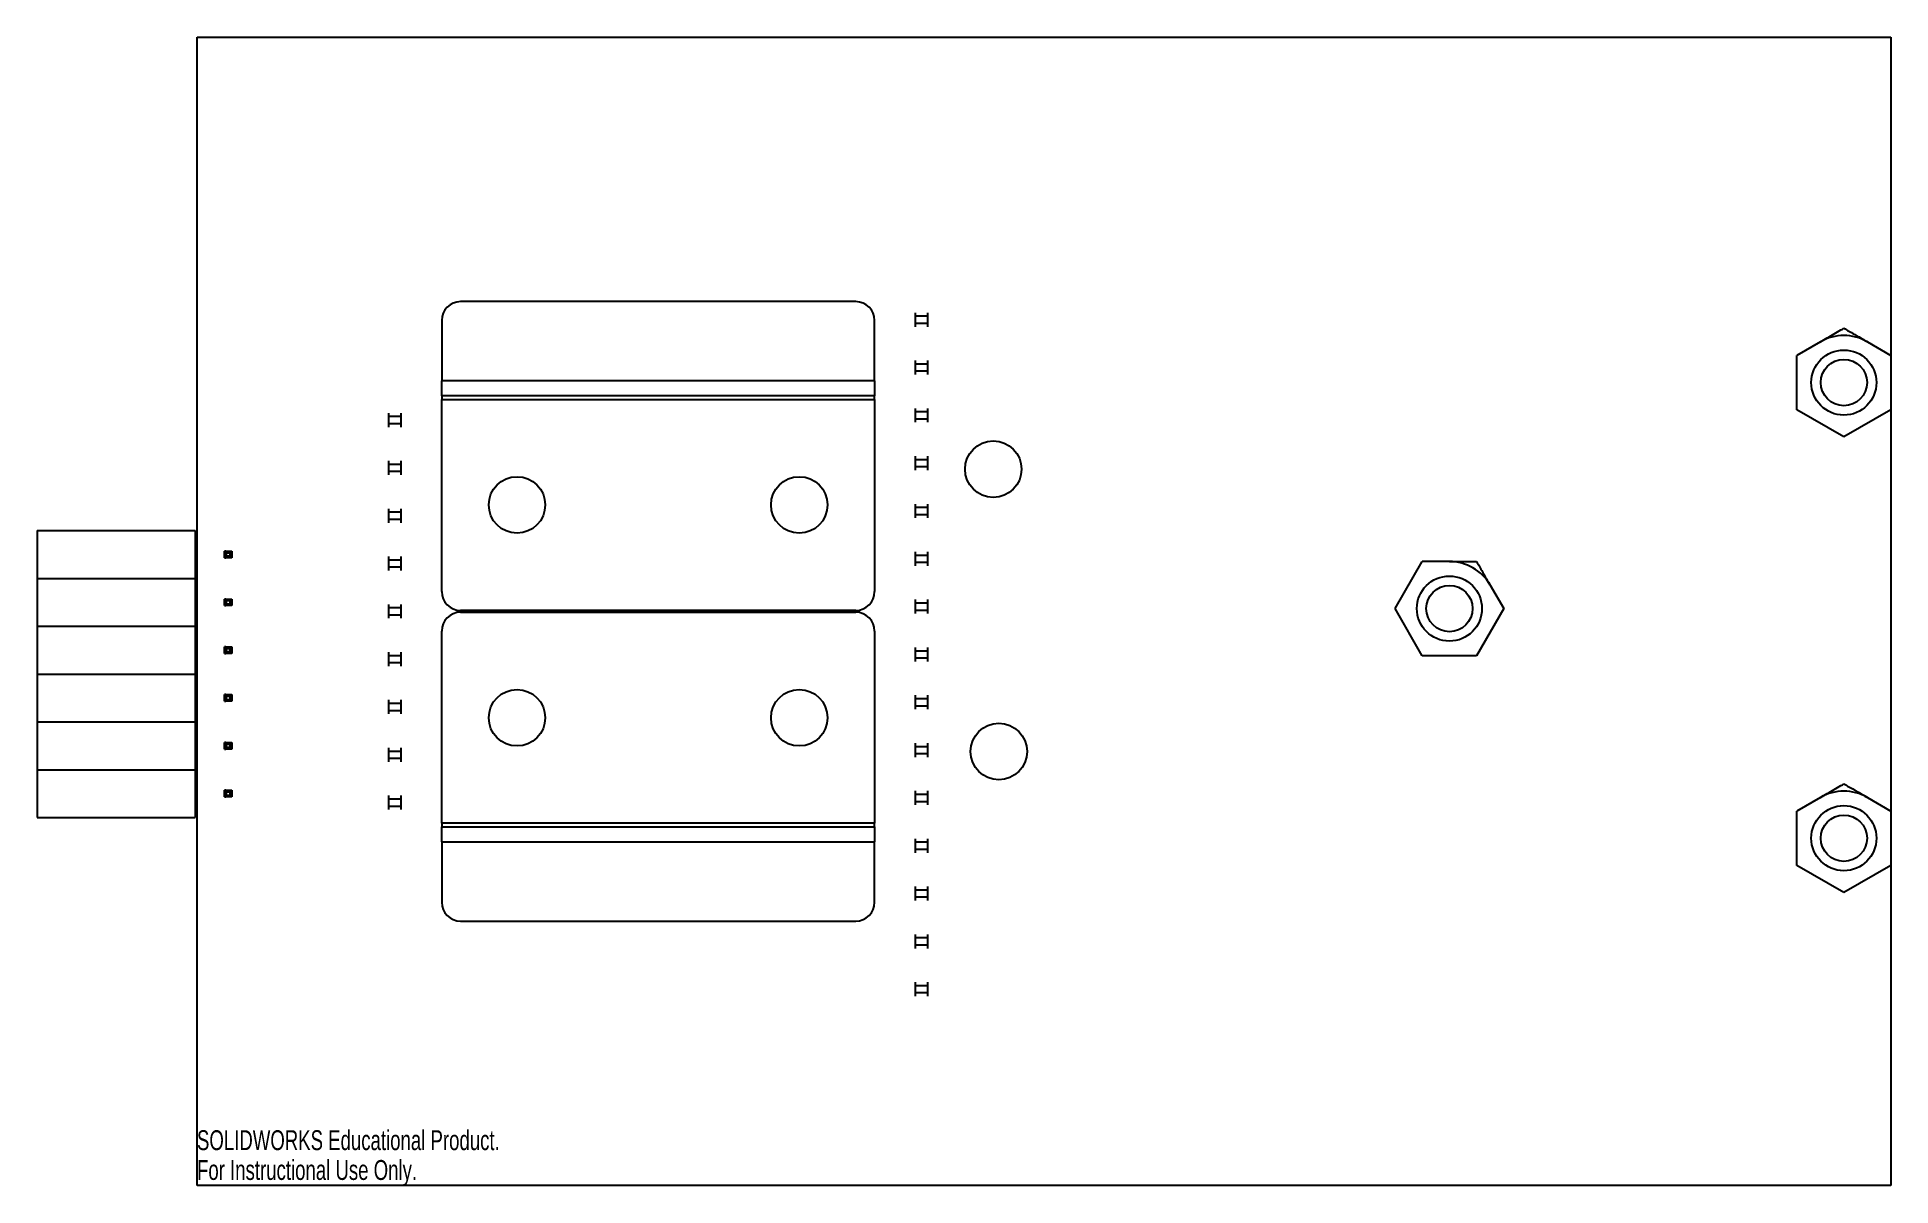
# Model space of a CAD drawing. Header units: millimetres. Extents: x -8.5 to 90, y 0 to 61.
import ezdxf

# ---------------------------------------------------------------- set-up
doc = ezdxf.new("R2010")
doc.units = ezdxf.units.MM
doc.styles.add('SLDTEXTSTYLE0', font='TXT', dxfattribs={"width": 0.7})

msp = doc.modelspace()

# ---------------------------------------------------------------- linework, layer by layer
at = {"color": 7, "linetype": 'Continuous', "lineweight": 25}
for p, q in [((0.003, 0.004), (0.003, 61.004)), ((0.003, 61.004), (90.003, 61.004)), ((90.003, 61.004), (90.003, 44.098)), ((35.003, 46.954), (14.003, 46.954)), ((38.168, 46.194), (38.168, 46.365)), ((38.818, 46.365), (38.818, 46.194)), ((13.003, 45.954), (13.003, 42.754)), ((36.003, 42.754), (36.003, 45.954)), ((38.168, 45.794), (38.168, 46.194)), ((38.168, 46.194), (38.818, 46.194)), ((38.168, 45.623), (38.168, 45.794)), ((38.818, 45.794), (38.168, 45.794)), ((38.818, 46.194), (38.818, 45.794)), ((38.818, 45.794), (38.818, 45.623)), ((86.253, 44.819), (85.003, 44.098)), ((88.753, 44.819), (90.003, 44.098)), ((38.168, 43.654), (38.168, 43.825)), ((38.168, 43.254), (38.168, 43.654)), ((38.168, 43.654), (38.818, 43.654)), ((38.818, 43.825), (38.818, 43.654)), ((38.818, 43.654), (38.818, 43.254)), ((85.003, 41.211), (85.003, 44.098)), ((90.003, 44.098), (90.003, 41.211)), ((36.003, 42.754), (13.003, 42.754)), ((13.003, 41.954), (13.003, 42.754)), ((36.003, 42.754), (36.003, 41.954)), ((38.168, 43.083), (38.168, 43.254)), ((38.818, 43.254), (38.168, 43.254)), ((38.818, 43.254), (38.818, 43.083)), ((36.003, 41.954), (13.003, 41.954)), ((13.003, 41.954), (13.003, 41.754)), ((13.003, 41.754), (36.003, 41.754)), ((13.003, 31.554), (13.003, 41.754)), ((36.003, 41.754), (36.003, 41.954)), ((36.003, 41.754), (36.003, 31.554)), ((10.188, 40.864), (10.188, 41.035)), ((10.188, 40.464), (10.188, 40.864)), ((10.188, 40.864), (10.838, 40.864)), ((10.188, 40.293), (10.188, 40.464)), ((10.838, 40.464), (10.188, 40.464)), ((10.838, 41.035), (10.838, 40.864)), ((10.838, 40.864), (10.838, 40.464)), ((10.838, 40.464), (10.838, 40.293)), ((38.168, 41.114), (38.168, 41.285)), ((38.168, 40.714), (38.168, 41.114)), ((38.168, 41.114), (38.818, 41.114)), ((38.168, 40.543), (38.168, 40.714)), ((38.818, 40.714), (38.168, 40.714)), ((38.818, 41.285), (38.818, 41.114)), ((38.818, 41.114), (38.818, 40.714)), ((38.818, 40.714), (38.818, 40.543)), ((87.503, 39.767), (85.003, 41.211)), ((90.003, 41.211), (87.503, 39.767)), ((90.003, 41.211), (90.003, 19.898)), ((10.188, 38.324), (10.188, 38.495)), ((10.838, 38.495), (10.838, 38.324)), ((38.168, 38.574), (38.168, 38.745)), ((38.168, 38.174), (38.168, 38.574)), ((38.168, 38.574), (38.818, 38.574)), ((38.818, 38.745), (38.818, 38.574)), ((38.818, 38.574), (38.818, 38.174)), ((10.188, 37.924), (10.188, 38.324)), ((10.188, 38.324), (10.838, 38.324)), ((10.188, 37.753), (10.188, 37.924)), ((10.838, 37.924), (10.188, 37.924)), ((10.838, 38.324), (10.838, 37.924)), ((10.838, 37.924), (10.838, 37.753)), ((38.168, 38.003), (38.168, 38.174)), ((38.818, 38.174), (38.168, 38.174)), ((38.818, 38.174), (38.818, 38.003)), ((10.188, 35.784), (10.188, 35.955)), ((10.188, 35.384), (10.188, 35.784)), ((10.188, 35.784), (10.838, 35.784)), ((10.838, 35.955), (10.838, 35.784)), ((10.838, 35.784), (10.838, 35.384)), ((38.168, 36.034), (38.168, 36.205)), ((38.168, 35.634), (38.168, 36.034)), ((38.168, 36.034), (38.818, 36.034)), ((38.168, 35.463), (38.168, 35.634)), ((38.818, 35.634), (38.168, 35.634)), ((38.818, 36.205), (38.818, 36.034)), ((38.818, 36.034), (38.818, 35.634)), ((38.818, 35.634), (38.818, 35.463)), ((-8.497, 34.794), (-8.497, 32.254)), ((-8.497, 34.794), (-0.097, 34.794)), ((-0.097, 34.794), (-0.097, 32.254)), ((10.188, 35.213), (10.188, 35.384)), ((10.838, 35.384), (10.188, 35.384)), ((10.838, 35.384), (10.838, 35.213)), ((0.003, 33.699), (-0.097, 33.699)), ((1.454, 33.349), (1.454, 33.699)), ((1.534, 33.699), (1.454, 33.699)), ((1.534, 33.699), (1.774, 33.699)), ((1.774, 33.699), (1.854, 33.699)), ((1.854, 33.699), (1.854, 33.349)), ((38.168, 33.494), (38.168, 33.665)), ((38.168, 33.094), (38.168, 33.494)), ((38.168, 33.494), (38.818, 33.494)), ((38.818, 33.665), (38.818, 33.494)), ((38.818, 33.494), (38.818, 33.094)), ((-0.097, 33.349), (0.003, 33.349)), ((1.454, 33.349), (1.534, 33.349)), ((1.454, 33.349), (1.454, 33.349)), ((1.774, 33.349), (1.534, 33.349)), ((10.188, 33.244), (10.188, 33.415)), ((10.188, 32.844), (10.188, 33.244)), ((10.188, 33.244), (10.838, 33.244)), ((10.188, 32.673), (10.188, 32.844)), ((10.838, 32.844), (10.188, 32.844)), ((10.838, 33.415), (10.838, 33.244)), ((10.838, 33.244), (10.838, 32.844)), ((10.838, 32.844), (10.838, 32.673)), ((38.168, 32.923), (38.168, 33.094)), ((38.818, 33.094), (38.168, 33.094)), ((38.818, 33.094), (38.818, 32.923)), ((63.657, 30.649), (65.101, 33.149)), ((66.544, 33.149), (65.101, 33.149)), ((-8.497, 32.254), (-0.097, 32.254)), ((-8.497, 32.254), (-8.497, 29.714)), ((-0.097, 32.254), (-0.097, 29.714)), ((68.709, 31.899), (69.431, 30.649)), ((0.003, 31.159), (-0.097, 31.159)), ((-0.097, 30.809), (0.003, 30.809)), ((1.454, 30.809), (1.454, 31.159)), ((1.534, 31.159), (1.454, 31.159)), ((1.454, 30.809), (1.534, 30.809)), ((1.454, 30.809), (1.454, 30.809)), ((1.534, 31.159), (1.774, 31.159)), ((1.774, 30.809), (1.534, 30.809)), ((1.774, 31.159), (1.854, 31.159)), ((1.854, 31.159), (1.854, 30.809)), ((10.188, 30.704), (10.188, 30.875)), ((10.188, 30.304), (10.188, 30.704)), ((10.188, 30.704), (10.838, 30.704)), ((10.838, 30.875), (10.838, 30.704)), ((10.838, 30.704), (10.838, 30.304)), ((35.003, 30.554), (14.003, 30.554)), ((38.168, 30.954), (38.168, 31.125)), ((38.168, 30.554), (38.168, 30.954)), ((38.168, 30.954), (38.818, 30.954)), ((38.168, 30.383), (38.168, 30.554)), ((38.818, 30.554), (38.168, 30.554)), ((38.818, 31.125), (38.818, 30.954)), ((38.818, 30.954), (38.818, 30.554)), ((38.818, 30.554), (38.818, 30.383)), ((65.101, 28.149), (63.657, 30.649)), ((69.431, 30.649), (67.988, 28.149)), ((-8.497, 29.714), (-0.097, 29.714)), ((-8.497, 29.714), (-8.497, 27.174)), ((-0.097, 29.714), (-0.097, 27.174)), ((10.188, 30.133), (10.188, 30.304)), ((10.838, 30.304), (10.188, 30.304)), ((10.838, 30.304), (10.838, 30.133)), ((14.003, 30.454), (35.003, 30.454)), ((0.003, 28.619), (-0.097, 28.619)), ((1.454, 28.269), (1.454, 28.619)), ((1.534, 28.619), (1.454, 28.619)), ((1.534, 28.619), (1.774, 28.619)), ((1.774, 28.619), (1.854, 28.619)), ((1.854, 28.619), (1.854, 28.269)), ((13.003, 19.254), (13.003, 29.454)), ((36.003, 29.454), (36.003, 19.254)), ((38.168, 28.414), (38.168, 28.585)), ((38.818, 28.585), (38.818, 28.414)), ((-0.097, 28.269), (0.003, 28.269)), ((1.454, 28.269), (1.534, 28.269)), ((1.454, 28.269), (1.454, 28.269)), ((1.774, 28.269), (1.534, 28.269)), ((10.188, 28.164), (10.188, 28.335)), ((10.188, 27.764), (10.188, 28.164)), ((10.188, 28.164), (10.838, 28.164)), ((10.188, 27.593), (10.188, 27.764)), ((10.838, 27.764), (10.188, 27.764)), ((10.838, 28.335), (10.838, 28.164)), ((10.838, 28.164), (10.838, 27.764)), ((10.838, 27.764), (10.838, 27.593)), ((38.168, 28.014), (38.168, 28.414)), ((38.168, 28.414), (38.818, 28.414)), ((38.168, 27.843), (38.168, 28.014)), ((38.818, 28.014), (38.168, 28.014)), ((38.818, 28.414), (38.818, 28.014)), ((38.818, 28.014), (38.818, 27.843)), ((67.988, 28.149), (65.101, 28.149)), ((-8.497, 27.174), (-8.497, 24.634)), ((-8.497, 27.174), (-0.097, 27.174)), ((-0.097, 27.174), (-0.097, 24.634)), ((0.003, 26.079), (-0.097, 26.079)), ((-0.097, 25.729), (0.003, 25.729)), ((1.454, 25.729), (1.454, 26.079)), ((1.534, 26.079), (1.454, 26.079)), ((1.454, 25.729), (1.534, 25.729)), ((1.454, 25.729), (1.454, 25.729)), ((1.534, 26.079), (1.774, 26.079)), ((1.774, 25.729), (1.534, 25.729)), ((1.774, 26.079), (1.854, 26.079)), ((1.854, 26.079), (1.854, 25.729)), ((10.188, 25.624), (10.188, 25.795)), ((10.188, 25.224), (10.188, 25.624)), ((10.188, 25.624), (10.838, 25.624)), ((10.838, 25.795), (10.838, 25.624)), ((10.838, 25.624), (10.838, 25.224)), ((38.168, 25.874), (38.168, 26.045)), ((38.168, 25.474), (38.168, 25.874)), ((38.168, 25.874), (38.818, 25.874)), ((38.818, 26.045), (38.818, 25.874)), ((38.818, 25.874), (38.818, 25.474)), ((-8.497, 24.634), (-0.097, 24.634)), ((-8.497, 24.634), (-8.497, 22.094)), ((-0.097, 24.634), (-0.097, 22.094)), ((10.188, 25.053), (10.188, 25.224)), ((10.838, 25.224), (10.188, 25.224)), ((10.838, 25.224), (10.838, 25.053)), ((38.168, 25.303), (38.168, 25.474)), ((38.818, 25.474), (38.168, 25.474)), ((38.818, 25.474), (38.818, 25.303)), ((0.003, 23.539), (-0.097, 23.539)), ((-0.097, 23.189), (0.003, 23.189)), ((1.454, 23.189), (1.454, 23.539)), ((1.534, 23.539), (1.454, 23.539)), ((1.454, 23.189), (1.534, 23.189)), ((1.454, 23.189), (1.454, 23.189)), ((1.534, 23.539), (1.774, 23.539)), ((1.774, 23.189), (1.534, 23.189)), ((1.774, 23.539), (1.854, 23.539)), ((1.854, 23.539), (1.854, 23.189)), ((10.188, 23.084), (10.188, 23.255)), ((10.188, 22.684), (10.188, 23.084)), ((10.188, 23.084), (10.838, 23.084)), ((10.188, 22.513), (10.188, 22.684)), ((10.838, 22.684), (10.188, 22.684)), ((10.838, 23.255), (10.838, 23.084)), ((10.838, 23.084), (10.838, 22.684)), ((10.838, 22.684), (10.838, 22.513)), ((38.168, 23.334), (38.168, 23.505)), ((38.168, 22.934), (38.168, 23.334)), ((38.168, 23.334), (38.818, 23.334)), ((38.168, 22.763), (38.168, 22.934)), ((38.818, 22.934), (38.168, 22.934)), ((38.818, 23.505), (38.818, 23.334)), ((38.818, 23.334), (38.818, 22.934)), ((38.818, 22.934), (38.818, 22.763)), ((-8.497, 22.094), (-8.497, 19.554)), ((-8.497, 22.094), (-0.097, 22.094)), ((-0.097, 22.094), (-0.097, 19.554)), ((0.003, 20.999), (-0.097, 20.999)), ((1.454, 20.649), (1.454, 20.999)), ((1.534, 20.999), (1.454, 20.999)), ((1.534, 20.999), (1.774, 20.999)), ((1.774, 20.999), (1.854, 20.999)), ((1.854, 20.999), (1.854, 20.649)), ((10.188, 20.544), (10.188, 20.715)), ((10.838, 20.715), (10.838, 20.544)), ((38.168, 20.794), (38.168, 20.965)), ((38.168, 20.394), (38.168, 20.794)), ((38.168, 20.794), (38.818, 20.794)), ((38.818, 20.965), (38.818, 20.794)), ((38.818, 20.794), (38.818, 20.394)), ((-0.097, 20.649), (0.003, 20.649)), ((1.454, 20.649), (1.534, 20.649)), ((1.454, 20.649), (1.454, 20.649)), ((1.774, 20.649), (1.534, 20.649)), ((10.188, 20.144), (10.188, 20.544)), ((10.188, 20.544), (10.838, 20.544)), ((10.188, 19.973), (10.188, 20.144)), ((10.838, 20.144), (10.188, 20.144)), ((10.838, 20.544), (10.838, 20.144)), ((10.838, 20.144), (10.838, 19.973)), ((38.168, 20.223), (38.168, 20.394)), ((38.818, 20.394), (38.168, 20.394)), ((38.818, 20.394), (38.818, 20.223)), ((86.253, 20.619), (85.003, 19.898)), ((85.003, 17.011), (85.003, 19.898)), ((88.753, 20.619), (90.003, 19.898)), ((90.003, 19.898), (90.003, 17.011)), ((-8.497, 19.554), (-0.097, 19.554)), ((13.003, 19.254), (13.003, 19.054)), ((36.003, 19.254), (13.003, 19.254)), ((13.003, 18.254), (13.003, 19.054)), ((13.003, 19.054), (36.003, 19.054)), ((36.003, 19.054), (36.003, 19.254)), ((36.003, 19.054), (36.003, 18.254)), ((13.003, 18.254), (13.003, 15.054)), ((13.003, 18.254), (36.003, 18.254)), ((36.003, 15.054), (36.003, 18.254)), ((38.168, 18.254), (38.168, 18.425)), ((38.168, 17.854), (38.168, 18.254)), ((38.168, 18.254), (38.818, 18.254)), ((38.168, 17.683), (38.168, 17.854)), ((38.818, 17.854), (38.168, 17.854)), ((38.818, 18.425), (38.818, 18.254)), ((38.818, 18.254), (38.818, 17.854)), ((38.818, 17.854), (38.818, 17.683)), ((87.503, 15.567), (85.003, 17.011)), ((90.003, 17.011), (87.503, 15.567)), ((90.003, 17.011), (90.003, 0.004)), ((38.168, 15.714), (38.168, 15.885)), ((38.818, 15.885), (38.818, 15.714)), ((38.168, 15.314), (38.168, 15.714)), ((38.168, 15.714), (38.818, 15.714)), ((38.168, 15.143), (38.168, 15.314)), ((38.818, 15.314), (38.168, 15.314)), ((38.818, 15.714), (38.818, 15.314)), ((38.818, 15.314), (38.818, 15.143)), ((14.003, 14.054), (35.003, 14.054)), ((38.168, 13.174), (38.168, 13.345)), ((38.168, 12.774), (38.168, 13.174)), ((38.168, 13.174), (38.818, 13.174)), ((38.818, 13.345), (38.818, 13.174)), ((38.818, 13.174), (38.818, 12.774)), ((38.168, 12.603), (38.168, 12.774)), ((38.818, 12.774), (38.168, 12.774)), ((38.818, 12.774), (38.818, 12.603)), ((38.168, 10.634), (38.168, 10.805)), ((38.168, 10.234), (38.168, 10.634)), ((38.168, 10.634), (38.818, 10.634)), ((38.168, 10.063), (38.168, 10.234)), ((38.818, 10.234), (38.168, 10.234)), ((38.818, 10.805), (38.818, 10.634)), ((38.818, 10.634), (38.818, 10.234)), ((38.818, 10.234), (38.818, 10.063)), ((90.003, 0.004), (0.003, 0.004))]:
    msp.add_line(p, q, dxfattribs=at)
at = {"color": 7, "linetype": 'Continuous', "lineweight": 25, "flags": 128}
for points in [[(1.534, 33.699), (1.546, 33.643), (1.554, 33.599)], [(1.754, 33.599), (1.642, 33.599), (1.554, 33.599)], [(1.554, 33.599), (1.554, 33.515), (1.554, 33.449)], [(1.774, 33.699), (1.763, 33.643), (1.754, 33.599)], [(1.754, 33.449), (1.754, 33.533), (1.754, 33.599)], [(1.554, 33.449), (1.543, 33.393), (1.534, 33.349)], [(1.554, 33.449), (1.666, 33.449), (1.754, 33.449)], [(1.754, 33.449), (1.766, 33.393), (1.774, 33.349)], [(1.854, 33.349), (1.81, 33.349), (1.774, 33.349)], [(1.534, 31.159), (1.546, 31.103), (1.554, 31.059)], [(1.554, 30.909), (1.543, 30.853), (1.534, 30.809)], [(1.754, 31.059), (1.642, 31.059), (1.554, 31.059)], [(1.554, 31.059), (1.554, 30.975), (1.554, 30.909)], [(1.554, 30.909), (1.666, 30.909), (1.754, 30.909)], [(1.774, 31.159), (1.763, 31.103), (1.754, 31.059)], [(1.754, 30.909), (1.754, 30.993), (1.754, 31.059)], [(1.754, 30.909), (1.766, 30.853), (1.774, 30.809)], [(1.854, 30.809), (1.81, 30.809), (1.774, 30.809)], [(1.534, 28.619), (1.546, 28.563), (1.554, 28.519)], [(1.774, 28.619), (1.763, 28.563), (1.754, 28.519)], [(1.554, 28.369), (1.543, 28.313), (1.534, 28.269)], [(1.754, 28.519), (1.642, 28.519), (1.554, 28.519)], [(1.554, 28.519), (1.554, 28.435), (1.554, 28.369)], [(1.554, 28.369), (1.666, 28.369), (1.754, 28.369)], [(1.754, 28.369), (1.754, 28.453), (1.754, 28.519)], [(1.754, 28.369), (1.766, 28.313), (1.774, 28.269)], [(1.854, 28.269), (1.81, 28.269), (1.774, 28.269)], [(1.534, 26.079), (1.546, 26.023), (1.554, 25.979)], [(1.554, 25.829), (1.543, 25.773), (1.534, 25.729)], [(1.754, 25.979), (1.642, 25.979), (1.554, 25.979)], [(1.554, 25.979), (1.554, 25.895), (1.554, 25.829)], [(1.554, 25.829), (1.666, 25.829), (1.754, 25.829)], [(1.774, 26.079), (1.763, 26.023), (1.754, 25.979)], [(1.754, 25.829), (1.754, 25.913), (1.754, 25.979)], [(1.754, 25.829), (1.766, 25.773), (1.774, 25.729)], [(1.854, 25.729), (1.81, 25.729), (1.774, 25.729)], [(1.534, 23.539), (1.546, 23.483), (1.554, 23.439)], [(1.554, 23.289), (1.543, 23.233), (1.534, 23.189)], [(1.754, 23.439), (1.642, 23.439), (1.554, 23.439)], [(1.554, 23.439), (1.554, 23.355), (1.554, 23.289)], [(1.554, 23.289), (1.666, 23.289), (1.754, 23.289)], [(1.774, 23.539), (1.763, 23.483), (1.754, 23.439)], [(1.754, 23.289), (1.754, 23.373), (1.754, 23.439)], [(1.754, 23.289), (1.766, 23.233), (1.774, 23.189)], [(1.854, 23.189), (1.81, 23.189), (1.774, 23.189)], [(1.534, 20.999), (1.546, 20.943), (1.554, 20.899)], [(1.554, 20.749), (1.543, 20.693), (1.534, 20.649)], [(1.754, 20.899), (1.642, 20.899), (1.554, 20.899)], [(1.554, 20.899), (1.554, 20.815), (1.554, 20.749)], [(1.554, 20.749), (1.666, 20.749), (1.754, 20.749)], [(1.774, 20.999), (1.763, 20.943), (1.754, 20.899)], [(1.754, 20.749), (1.754, 20.833), (1.754, 20.899)], [(1.754, 20.749), (1.766, 20.693), (1.774, 20.649)], [(1.854, 20.649), (1.81, 20.649), (1.774, 20.649)]]:
    msp.add_lwpolyline(points, dxfattribs=at)
at = {"color": 7, "linetype": 'Continuous', "lineweight": 25}
for centre, radius in [((87.503, 42.654), 1.729), ((87.503, 42.654), 1.229), ((42.311, 38.054), 1.5), ((17.003, 36.154), 1.5), ((32.003, 36.154), 1.5), ((66.544, 30.649), 1.729), ((66.544, 30.649), 1.229), ((17.003, 24.854), 1.5), ((32.003, 24.854), 1.5), ((42.601, 23.057), 1.5), ((87.503, 18.454), 1.729), ((87.503, 18.454), 1.229)]:
    msp.add_circle(centre, radius, dxfattribs=at)
for centre, radius, start, end in [((14.003, 45.954), 1, 90, 180), ((35.003, 45.954), 1, 0, 90), ((87.503, 42.654), 2.5, 60, 120), ((66.544, 30.649), 2.5, 30, 90), ((14.003, 31.554), 1, 180, 270), ((35.003, 31.554), 1, 270, 0), ((14.003, 29.454), 1, 90, 180), ((35.003, 29.454), 1, 0, 90), ((87.503, 18.454), 2.5, 60, 120), ((14.003, 15.054), 1, 180, 270), ((35.003, 15.054), 1, 270, 0)]:
    msp.add_arc(centre, radius, start, end, dxfattribs=at)
for points, knots in [([(86.253, 44.819), (86.377, 44.891), (86.625, 45.034), (86.992, 45.246), (87.283, 45.414), (87.451, 45.511), (87.503, 45.541)], [0, 0, 0, 0, 0.2847037, 0.5695245, 0.867861, 1, 1, 1, 1]), ([(87.503, 45.541), (87.68, 45.439), (87.922, 45.299), (88.258, 45.105), (88.496, 44.968), (88.665, 44.87), (88.753, 44.819)], [0, 0, 0, 0, 0.446194, 0.610629, 0.797748, 1, 1, 1, 1]), ([(66.544, 33.149), (66.687, 33.149), (66.974, 33.149), (67.398, 33.149), (67.733, 33.149), (67.928, 33.149), (67.988, 33.149)], [0, 0, 0, 0, 0.284704, 0.569525, 0.867861, 1, 1, 1, 1]), ([(67.988, 33.149), (68.09, 32.973), (68.23, 32.73), (68.423, 32.395), (68.561, 32.157), (68.658, 31.987), (68.709, 31.899)], [0, 0, 0, 0, 0.446194, 0.610629, 0.797748, 1, 1, 1, 1]), ([(86.253, 20.619), (86.377, 20.691), (86.625, 20.834), (86.992, 21.046), (87.283, 21.214), (87.451, 21.311), (87.503, 21.341)], [0, 0, 0, 0, 0.2847037, 0.5695245, 0.867861, 1, 1, 1, 1]), ([(87.503, 21.341), (87.68, 21.239), (87.922, 21.099), (88.258, 20.905), (88.496, 20.768), (88.665, 20.67), (88.753, 20.619)], [0, 0, 0, 0, 0.446194, 0.610629, 0.797748, 1, 1, 1, 1])]:
    msp.add_open_spline(points, degree=3, knots=knots, dxfattribs=at)

# ---------------------------------------------------------------- texts
at = {"color": 7, "linetype": 'Continuous', "char_height": 1.0553, "attachment_point": 1, "style": 'SLDTEXTSTYLE0'}
for s, insert in [('SOLIDWORKS Educational Product.', (0, 2.943)), ('For Instructional Use Only.', (0, 1.36))]:
    msp.add_mtext(s, dxfattribs=dict(at, insert=insert))

doc.saveas('drawing.dxf')
